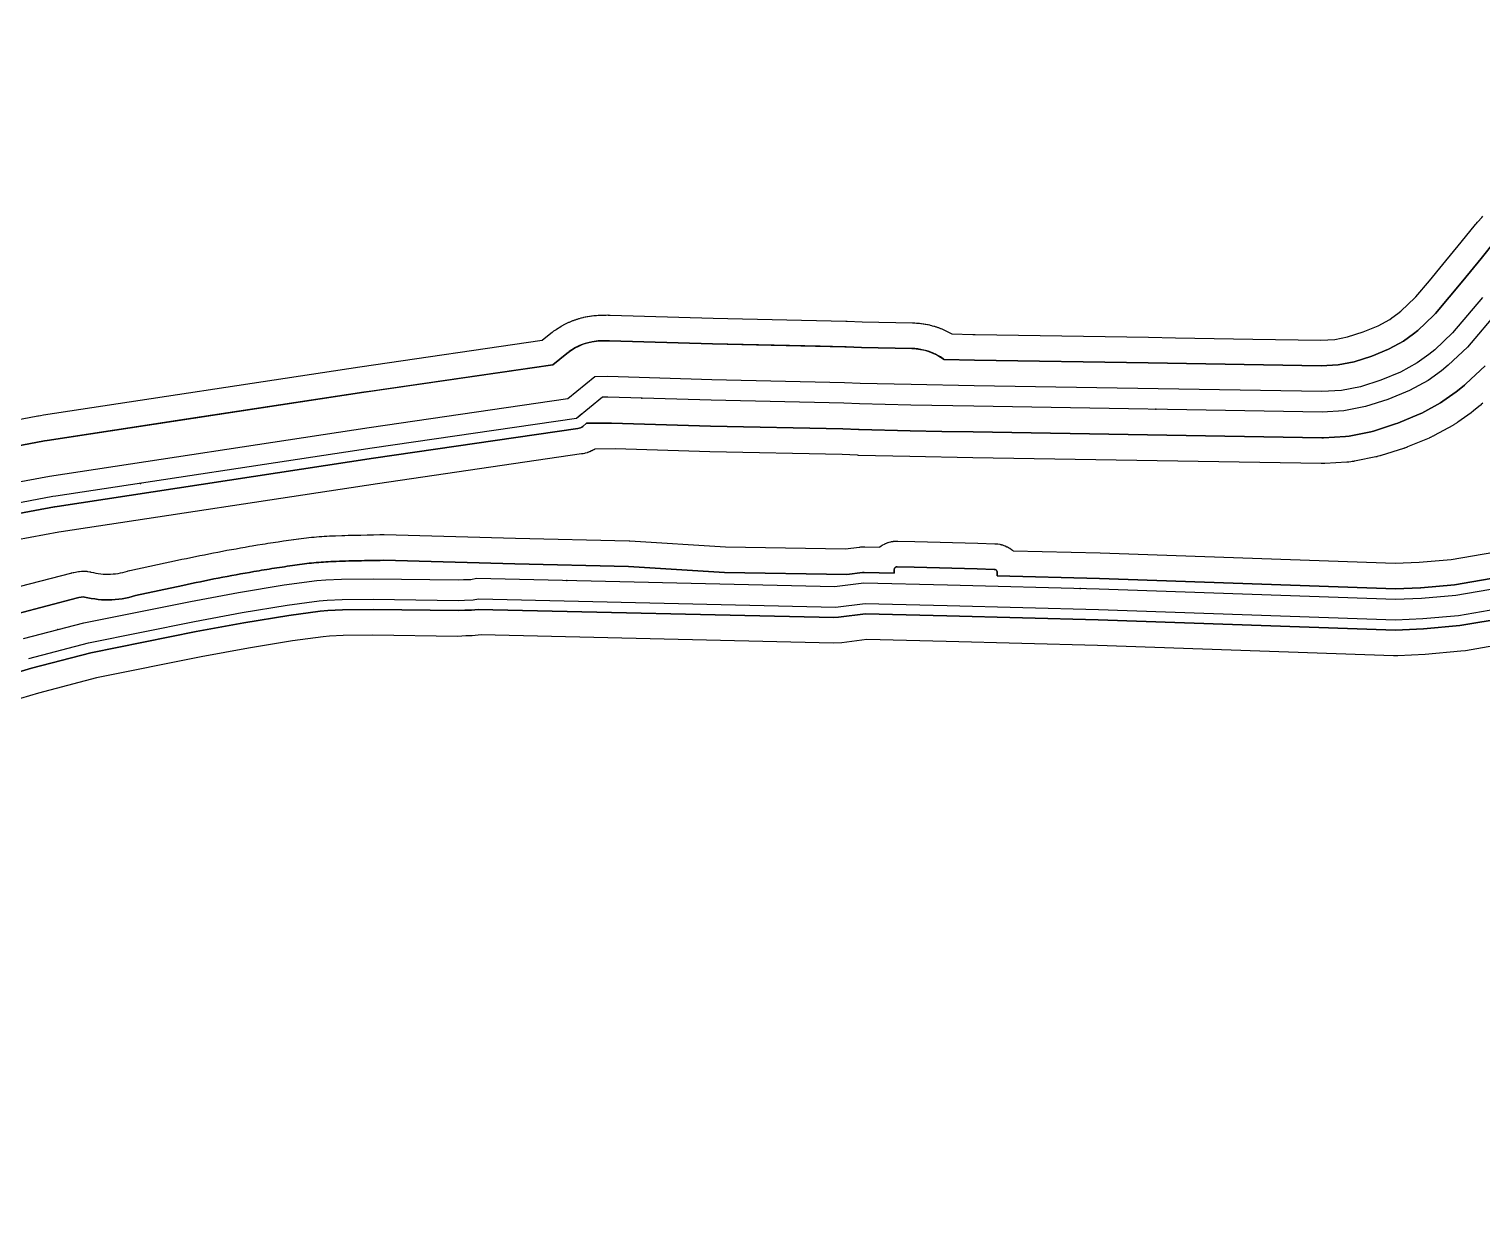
# Model space of a CAD drawing. Header units: inches. Extents: x 87989 to 118156, y 435697 to 451526.
# Drawn here: x 91759.9 to 92042.6, y 439311.9 to 439542.1 of the extents above; entities that cross this region are included whole.
import ezdxf

# ---------------------------------------------------------------- set-up
doc = ezdxf.new("R2010")
doc.units = ezdxf.units.IN
doc.header["$MEASUREMENT"] = 0
for name, color, linetype, true_color in [('As_waterkering_BWK', 7, 'Continuous', 0x7b8981), ('Beschermingszone_BWK', 7, 'Continuous', 0xcf890d), ('Grens_bebouwingsvrije_zone_BWK', 7, 'Continuous', 0x6789ae), ('Kernzone_BWK', 7, 'Continuous', 0xcb89af), ('Kunstwerken_BWK', 7, 'Continuous', 0xc78952), ('Referentiepunten_BWK', 7, 'Continuous', 0x178980)]:
    doc.layers.add(name, color=color, linetype=linetype, true_color=true_color)

msp = doc.modelspace()

# ---------------------------------------------------------------- linework, layer by layer
at = {"layer": 'As_waterkering_BWK'}
for points in [[(91938.6054, 439433.9063), (91968.0963, 439433.139), (92025.7673, 439431.1299), (92030.8275, 439431.3531), (92037.5248, 439431.9484), (92046.2313, 439433.4367), (92079.42, 439440.134), (92098.9115, 439444.2852), (92099.656, 439444.3714), (92179.9067, 439461.0254), (92181.4432, 439461.5072), (92194.8364, 439464.2442), (92245.8102, 439474.7366), (92316.8757, 439489.4706), (92373.0585, 439501.0792), (92426.1902, 439512.3902), (92484.3077, 439524.222), (92541.9787, 439536.5748), (92569.1054, 439542.12)], [(92045.7907, 439487.342), (92039.8155, 439480.2287), (92036.0481, 439476.6727), (92034.7062, 439475.5909), (92032.1053, 439473.739), (92028.4777, 439471.7438), (92024.289, 439470.0071), (92019.967, 439468.6299), (92015.7495, 439467.7841), (92011.5018, 439467.559), (91943.6869, 439468.6857), (91931.4476, 439468.9353)], [(91931.4476, 439468.9353), (91921.4878, 439469.1383), (91918.3961, 439469.2763), (91892.6066, 439469.8485), (91872.5025, 439470.4592), (91871.4436, 439470.4339), (91866.3624, 439466.3294), (91826.61, 439460.54), (91765.04, 439451.185), (91764.4909, 439451.1024), (91755.6537, 439449.4248), (91699.38, 439433.4), (91642.48, 439409.33), (91641.372, 439411.851), (91635.5268, 439411.3075), (91633.9615, 439410.338), (91631.127, 439408.0974), (91565.3318, 439349.77), (91563.8114, 439348.4222), (91540.0647, 439327.3708), (91548.6327, 439311.8642)], [(91758.7523, 439423.476), (91770.5352, 439426.5425), (91791.2605, 439430.7183), (91800.6412, 439432.4691), (91809.4973, 439433.9308), (91815.8605, 439434.7759), (91817.6224, 439434.9338), (91820.6756, 439435.0602), (91826.8082, 439435.1199), (91843.3473, 439434.8995), (91844.3947, 439434.9707), (91845.8471, 439435.0021), (91846.9548, 439435.2177), (91916.5929, 439433.5814), (91922.3316, 439434.3297), (91938.6054, 439433.9063)]]:
    msp.add_lwpolyline(points, dxfattribs=at)
at = {"layer": 'Beschermingszone_BWK'}
for points in [[(91756.1992, 439433.1445), (91768.0156, 439436.2188), (91768.0508, 439436.2305), (91768.1172, 439436.2461), (91768.1523, 439436.2539), (91768.4238, 439436.3164), (91768.457, 439436.3242), (91768.5254, 439436.3398), (91768.5605, 439436.3438), (91769.4688, 439436.5273), (91769.6328, 439436.5547), (91769.668, 439436.5586), (91770.0723, 439436.6094), (91770.2012, 439436.6211), (91770.3633, 439436.625), (91770.4785, 439436.6211), (91770.8848, 439436.6016), (91770.9336, 439436.6016), (91771.0977, 439436.5859), (91771.2578, 439436.5586), (91771.2891, 439436.5508), (91771.6875, 439436.4688), (91771.8164, 439436.4375), (91771.8867, 439436.418), (91771.9238, 439436.4063), (91772.3887, 439436.3047), (91772.8594, 439436.1992), (91773.3301, 439436.1328), (91773.8047, 439436.0664), (91774.2852, 439436.0352), (91774.7676, 439436.0039), (91775.248, 439436.0078), (91775.7305, 439436.0117), (91776.2109, 439436.0547), (91776.6953, 439436.0938), (91777.168, 439436.1719), (91777.6367, 439436.2461), (91778.1074, 439436.3594), (91778.5684, 439436.4688), (91779.0176, 439436.6133), (91779.1348, 439436.6484), (91779.373, 439436.7109), (91779.4922, 439436.7383), (91788.7207, 439438.7188), (91789.5957, 439438.9063), (91790.4727, 439439.0898), (91791.3516, 439439.2734), (91792.2246, 439439.4492), (91793.1016, 439439.6289), (91793.9824, 439439.8047), (91794.8594, 439439.9805), (91795.7383, 439440.1484), (91796.6152, 439440.3164), (91797.4941, 439440.4844), (91798.377, 439440.6523), (91799.2559, 439440.8125), (91800.1328, 439440.9727), (91801.0176, 439441.1289), (91801.9004, 439441.2852), (91802.7871, 439441.4375), (91803.2969, 439441.5234), (91804.3066, 439441.6914), (91805.3145, 439441.8594), (91805.8223, 439441.9375), (91806.3301, 439442.0195), (91806.8262, 439442.0977), (91807.334, 439442.1797), (91807.8418, 439442.2578), (91808.3438, 439442.332), (91809.3555, 439442.4844), (91809.8652, 439442.5625), (91810.3711, 439442.6367), (91810.8574, 439442.707), (91811.3203, 439442.7773), (91811.3574, 439442.7813), (91811.834, 439442.8477), (91812.3184, 439442.9141), (91812.3457, 439442.918), (91812.8223, 439442.9766), (91813.3008, 439443.0352), (91813.3379, 439443.0391), (91813.8203, 439443.0938), (91814.3125, 439443.1484), (91814.8145, 439443.1953), (91815.3145, 439443.2422), (91815.8066, 439443.2852), (91816.291, 439443.3242), (91816.3223, 439443.3281), (91816.8086, 439443.3633), (91817.3047, 439443.3984), (91817.8047, 439443.4258), (91818.293, 439443.4531), (91818.3242, 439443.4531), (91818.8262, 439443.4766), (91819.4688, 439443.5), (91820.7109, 439443.5352), (91821.3262, 439443.5547), (91821.9434, 439443.5703), (91823.1855, 439443.6055), (91824.4219, 439443.6328), (91825.6582, 439443.6602), (91826.8965, 439443.6797), (91828.1328, 439443.7031), (91828.7539, 439443.7109), (91828.7949, 439443.7109), (91828.9004, 439443.7109), (91828.9492, 439443.707), (91854.502, 439443.0469), (91876.627, 439442.4766), (91876.6699, 439442.4766), (91876.7578, 439442.4727), (91876.8008, 439442.4688), (91895.416, 439441.3398), (91918.7227, 439440.918), (91921.4258, 439441.2695), (91921.5234, 439441.2813), (91921.7168, 439441.3008), (91921.7793, 439441.3047), (91921.8145, 439441.3047), (91922.125, 439441.3242), (91922.2227, 439441.3242), (91922.416, 439441.3281), (91922.4492, 439441.3281), (91922.5137, 439441.3281), (91925.3301, 439441.2578), (91925.3945, 439441.3047), (91925.6582, 439441.4961), (91925.7324, 439441.5469), (91925.793, 439441.5859), (91925.8555, 439441.625), (91925.9336, 439441.6719), (91926.0039, 439441.7109), (91926.3086, 439441.875), (91926.3828, 439441.9141), (91926.5332, 439441.9805), (91926.5898, 439442.0039), (91926.957, 439442.1445), (91927.0508, 439442.1797), (91927.2207, 439442.2305), (91927.5352, 439442.3125), (91927.6758, 439442.3438), (91927.7559, 439442.3594), (91927.8398, 439442.3711), (91928.0059, 439442.3984), (91928.0781, 439442.4102), (91928.1914, 439442.4219), (91928.332, 439442.4375), (91928.377, 439442.4375), (91928.75, 439442.457), (91928.8691, 439442.4609), (91928.9375, 439442.457), (91932.2305, 439442.3672), (91944.5176, 439442.0195), (91947.8281, 439441.9297), (91947.8887, 439441.9258), (91948.0098, 439441.9219), (91948.0586, 439441.918), (91948.1699, 439441.9102), (91948.3105, 439441.8945), (91948.377, 439441.8867), (91948.7852, 439441.8203), (91948.8809, 439441.8047), (91948.9883, 439441.7813), (91949.0664, 439441.7617), (91949.1172, 439441.7461), (91949.1465, 439441.7383), (91949.3105, 439441.6914), (91949.4199, 439441.6602), (91949.5742, 439441.6094), (91949.7363, 439441.5469), (91949.8145, 439441.5156), (91950.1699, 439441.3516), (91950.2402, 439441.3203), (91950.3125, 439441.2813), (91950.3711, 439441.25), (91950.4043, 439441.2305), (91950.4824, 439441.1875), (91950.5215, 439441.168), (91950.6602, 439441.082), (91950.6914, 439441.0625), (91951.0195, 439440.8359), (91951.123, 439440.7578), (91951.1816, 439440.7109), (91951.248, 439440.6563), (91951.3164, 439440.6016), (91951.3438, 439440.5781), (91968.3086, 439440.1367), (92025.7344, 439438.1367), (92030.3672, 439438.3398), (92036.623, 439438.8945), (92044.9414, 439440.3164)], [(92045.8652, 439435.4023), (92037.2676, 439433.9336), (92030.7383, 439433.3516), (92030.6719, 439433.3477), (92025.7578, 439433.1328), (91968.1563, 439435.1367), (91948.2793, 439435.6563), (91948.2813, 439436.3555), (91948.2754, 439436.4102), (91948.2559, 439436.5117), (91948.2168, 439436.6094), (91948.1621, 439436.7031), (91948.1074, 439436.7656), (91948.043, 439436.8203), (91947.9727, 439436.8633), (91947.8984, 439436.8984), (91947.7969, 439436.9258), (91947.6953, 439436.9297), (91944.3809, 439437.0195), (91932.0898, 439437.3711), (91928.8008, 439437.4609), (91928.6973, 439437.4492), (91928.6406, 439437.4375), (91928.5781, 439437.418), (91928.5117, 439437.3906), (91928.4492, 439437.3516), (91928.3848, 439437.293), (91928.3438, 439437.2461), (91928.3008, 439437.1797), (91928.2734, 439437.125), (91928.248, 439437.0469), (91928.2305, 439436.9219), (91928.209, 439436.1758), (91922.3828, 439436.3281), (91922.0723, 439436.3125), (91919.002, 439435.9141), (91895.2188, 439436.3398), (91876.498, 439437.4805), (91854.373, 439438.0508), (91828.8203, 439438.7109), (91828.207, 439438.7031), (91827.5957, 439438.6914), (91826.9824, 439438.6836), (91826.3691, 439438.6719), (91825.7578, 439438.6602), (91825.1445, 439438.6484), (91824.5313, 439438.6328), (91823.9199, 439438.6211), (91823.3066, 439438.6055), (91822.6934, 439438.5898), (91822.082, 439438.5742), (91821.4688, 439438.5547), (91820.8574, 439438.5391), (91820.2441, 439438.5195), (91819.6328, 439438.5), (91819.0195, 439438.4805), (91818.5547, 439438.4609), (91818.0879, 439438.4336), (91817.6211, 439438.4062), (91817.1563, 439438.375), (91816.6914, 439438.3438), (91816.2246, 439438.3047), (91815.7598, 439438.2656), (91815.2969, 439438.2188), (91814.8301, 439438.1758), (91814.3672, 439438.1211), (91813.9023, 439438.0703), (91813.4395, 439438.0156), (91812.9766, 439437.957), (91812.5137, 439437.8945), (91812.0508, 439437.8281), (91811.5898, 439437.7617), (91811.0918, 439437.6875), (91810.5938, 439437.6133), (91810.0957, 439437.5391), (91809.5977, 439437.4648), (91809.0996, 439437.3906), (91808.6016, 439437.3125), (91808.1035, 439437.2383), (91807.6055, 439437.1602), (91807.1094, 439437.082), (91806.6113, 439437.0039), (91806.1133, 439436.9219), (91805.6172, 439436.8398), (91805.1191, 439436.7617), (91804.623, 439436.6758), (91804.127, 439436.5938), (91803.6309, 439436.5117), (91802.7617, 439436.3594), (91801.8926, 439436.207), (91801.0234, 439436.0508), (91800.1543, 439435.8906), (91799.2871, 439435.7344), (91798.4199, 439435.5703), (91797.5527, 439435.4062), (91796.6875, 439435.2383), (91795.8203, 439435.0703), (91794.9551, 439434.9023), (91794.0898, 439434.7305), (91793.2246, 439434.5508), (91792.3594, 439434.375), (91791.4961, 439434.1953), (91790.6328, 439434.0156), (91789.7695, 439433.8281), (91780.5391, 439431.8516), (91779.9102, 439431.6484), (91779.2695, 439431.4961), (91778.6211, 439431.3398), (91777.9648, 439431.2344), (91777.3047, 439431.1289), (91776.6367, 439431.0703), (91775.9688, 439431.0156), (91775.2969, 439431.0078), (91774.627, 439431), (91773.9551, 439431.0469), (91773.2871, 439431.0898), (91772.627, 439431.1836), (91771.9668, 439431.2773), (91771.3164, 439431.4219), (91770.6719, 439431.5625), (91770.4531, 439431.625), (91769.5469, 439431.4453), (91769.2754, 439431.3828), (91757.4668, 439428.3086)]]:
    msp.add_lwpolyline(points, dxfattribs=at)
for points in [[(91752.6699, 439465.1441, 0), (91761.5778, 439466.8347, 0), (91761.6638, 439466.8502, 0), (91762.0705, 439466.918, 0), (91762.6458, 439467.0049, 0), (91824.2554, 439476.3658, 0), (91859.7185, 439481.5307, 0), (91861.4153, 439482.901, 0), (91861.6676, 439483.0997, 0), (91861.7718, 439483.1794, 0), (91862.0031, 439483.3516, 0), (91862.1093, 439483.4286, 0), (91862.345, 439483.5947, 0), (91862.4532, 439483.6688, 0), (91862.6932, 439483.8287, 0), (91862.8033, 439483.9, 0), (91863.0475, 439484.0536, 0), (91863.1593, 439484.1219, 0), (91863.4326, 439484.2837, 0), (91863.5211, 439484.3344, 0), (91863.773, 439484.475, 0), (91863.8883, 439484.5373, 0), (91864.1438, 439484.6713, 0), (91864.2607, 439484.7306, 0), (91864.5196, 439484.8578, 0), (91864.638, 439484.914, 0), (91864.9001, 439485.0343, 0), (91865.02, 439485.0875, 0), (91865.2852, 439485.2009, 0), (91865.4064, 439485.2509, 0), (91865.6745, 439485.3573, 0), (91865.797, 439485.4041, 0), (91866.0739, 439485.5057, 0), (91866.1914, 439485.547, 0), (91866.4647, 439485.6392, 0), (91866.5895, 439485.6795, 0), (91866.8651, 439485.7645, 0), (91866.9909, 439485.8015, 0), (91867.2687, 439485.8793, 0), (91867.3954, 439485.913, 0), (91867.6751, 439485.9834, 0), (91867.8026, 439486.0138, 0), (91868.0841, 439486.0769, 0), (91868.2124, 439486.1039, 0), (91868.4954, 439486.1596, 0), (91868.6086, 439486.1805, 0), (91868.9087, 439486.2315, 0), (91869.0382, 439486.2518, 0), (91869.3238, 439486.2926, 0), (91869.4538, 439486.3094, 0), (91869.7403, 439486.3427, 0), (91869.8707, 439486.3561, 0), (91870.158, 439486.3819, 0), (91870.2887, 439486.3919, 0), (91870.5766, 439486.4101, 0), (91870.7075, 439486.4167, 0), (91871.0287, 439486.4284, 0), (91872.1506, 439486.4553, 0), (91872.473, 439486.4591, 0), (91872.5788, 439486.4586, 0), (91872.9506, 439486.4527, 0), (91893.0197, 439485.8433, 0), (91918.7787, 439485.2716, 0), (91919.0812, 439485.2615, 0), (91922.0074, 439485.131, 0), (91931.807, 439484.9311, 0), (91932.1331, 439484.9203, 0), (91932.2661, 439484.914, 0), (91932.5586, 439484.8964, 0), (91932.6914, 439484.8866, 0), (91932.9833, 439484.8611, 0), (91933.1158, 439484.8478, 0), (91933.4069, 439484.8146, 0), (91933.539, 439484.7977, 0), (91933.8291, 439484.7568, 0), (91933.9607, 439484.7364, 0), (91934.2685, 439484.6845, 0), (91934.3807, 439484.6638, 0), (91934.6682, 439484.6075, 0), (91934.7985, 439484.5802, 0), (91935.0844, 439484.5162, 0), (91935.214, 439484.4854, 0), (91935.4981, 439484.4138, 0), (91935.6268, 439484.3795, 0), (91935.9089, 439484.3004, 0), (91936.0367, 439484.2627, 0), (91936.3166, 439484.1761, 0), (91936.4433, 439484.1351, 0), (91936.7207, 439484.0411, 0), (91936.8363, 439484.0003, 0), (91937.1212, 439483.8953, 0), (91937.2455, 439483.8475, 0), (91937.3178, 439483.8186, 0), (91937.5176, 439483.7389, 0), (91937.6406, 439483.6878, 0), (91937.9097, 439483.5719, 0), (91938.0313, 439483.5176, 0), (91938.2973, 439483.3946, 0), (91938.4174, 439483.3371, 0), (91938.6799, 439483.2071, 0), (91938.7985, 439483.1464, 0), (91939.0575, 439483.0094, 0), (91939.1743, 439482.9456, 0), (91939.4609, 439482.7839, 0), (91943.5351, 439482.6926, 0), (91943.9457, 439482.6834, 0), (91977.7395, 439482.1219, 0), (91982.9335, 439482.0356, 0), (91998.0033, 439481.7852, 0), (92011.2475, 439481.5652, 0), (92013.9936, 439481.7107, 0), (92016.4541, 439482.2041, 0), (92019.4756, 439483.1669, 0), (92022.4048, 439484.3815, 0), (92024.6463, 439485.6143, 0), (92025.0552, 439485.9055, 0), (92026.2451, 439486.7527, 0), (92026.8363, 439487.2294, 0), (92029.6168, 439489.8537, 0), (92029.7311, 439489.9898, 0), (92032.3691, 439493.1303, 0), (92035.0075, 439496.2713, 0), (92038.5532, 439500.6049, 0), (92041.3635, 439504.0794, 0), (92041.4434, 439504.1755, 0), (92041.7467, 439504.5273, 0), (92041.8285, 439504.6197, 0), (92042.5608, 439505.4269, 0), (92042.7942, 439505.6674, 0)], [(92045.251, 439500.935, 0), (92042.4289, 439497.4459, 0), (92038.8574, 439493.0807, 0), (92033.5596, 439486.7738, 0), (92033.2594, 439486.4164, 0), (92030.1264, 439483.4593, 0), (92029.2666, 439482.7661, 0), (92027.3103, 439481.3732, 0), (92024.5737, 439479.868, 0), (92024.4176, 439479.8033, 0), (92021.1944, 439478.4669, 0), (92017.7088, 439477.3562, 0), (92014.6207, 439476.7369, 0), (92011.3386, 439476.563, 0), (91977.6564, 439477.1226, 0), (91943.8534, 439477.6842, 0), (91937.955, 439477.804, 0), (91937.7165, 439477.9742, 0), (91937.4735, 439478.1379, 0), (91937.2263, 439478.2951, 0), (91936.975, 439478.4457, 0), (91936.7197, 439478.5896, 0), (91936.4607, 439478.7266, 0), (91936.233, 439478.8396, 0), (91936.1982, 439478.8566, 0), (91935.6631, 439479.0955, 0), (91934.8423, 439479.3984, 0), (91934.8387, 439479.3996, 0), (91934.835, 439479.4007, 0), (91934.5623, 439479.4851, 0), (91934.5588, 439479.4862, 0), (91934.5553, 439479.4872, 0), (91934.2791, 439479.5646, 0), (91934.2755, 439479.5656, 0), (91933.4196, 439479.7571, 0), (91932.8401, 439479.8468, 0), (91932.549, 439479.88, 0), (91932.2585, 439479.9054, 0), (91932.2543, 439479.9057, 0), (91931.6718, 439479.933, 0), (91921.8475, 439480.1332, 0), (91918.8866, 439480.2654, 0), (91918.6401, 439480.2736, 0), (91913.8365, 439480.3802, 0), (91892.8914, 439480.8449, 0), (91872.8365, 439481.4541, 0), (91872.5025, 439481.4592, 0), (91872.2398, 439481.4561, 0), (91872.0006, 439481.4504, 0), (91871.1809, 439481.4308, 0), (91870.6048, 439481.4019, 0), (91869.4648, 439481.2544, 0), (91869.461, 439481.2538, 0), (91869.4572, 439481.2531, 0), (91868.6198, 439481.0653, 0), (91868.6168, 439481.0645, 0), (91868.6138, 439481.0636, 0), (91868.3391, 439480.9867, 0), (91868.0672, 439480.9029, 0), (91868.0634, 439480.9017, 0), (91868.0597, 439480.9004, 0), (91867.5225, 439480.7113, 0), (91867.5193, 439480.7101, 0), (91867.5161, 439480.7088, 0), (91866.986, 439480.4902, 0), (91866.7239, 439480.3699, 0), (91866.2095, 439480.1088, 0), (91865.4689, 439479.6699, 0), (91865.4653, 439479.6676, 0), (91865.4617, 439479.6652, 0), (91864.9895, 439479.3415, 0), (91864.7604, 439479.1709, 0), (91864.7581, 439479.1692, 0), (91864.7559, 439479.1674, 0), (91864.5314, 439478.9909, 0), (91861.7947, 439476.7803, 0), (91826.5489, 439471.647, 0), (91824.9912, 439471.4202, 0), (91790.403, 439466.1649, 0), (91763.3957, 439462.0614, 0), (91762.8546, 439461.98, 0), (91762.5101, 439461.9224, 0), (91753.6022, 439460.2318, 0)], [(91756.1152, 439447.4766, 0), (91764.8066, 439449.1289, 0), (91764.8633, 439449.1367, 0), (91765.3398, 439449.207, 0), (91826.9043, 439458.5625, 0), (91866.6504, 439464.3516, 0), (91866.9121, 439464.4063, 0), (91867.1641, 439464.4961, 0), (91867.4004, 439464.6211, 0), (91867.6191, 439464.7734, 0), (91868.3633, 439465.375, 0), (91873.2129, 439465.4336, 0), (91892.4746, 439464.8516, 0), (91918.2285, 439464.2773, 0), (91921.2656, 439464.1445, 0), (91921.3867, 439464.1406, 0), (91931.3457, 439463.9375, 0), (91937.4648, 439463.8125, 0), (91943.5938, 439463.6875, 0), (92011.418, 439462.5586, 0), (92011.7656, 439462.5664, 0), (92016.0137, 439462.793, 0), (92016.7324, 439462.8828, 0), (92020.9512, 439463.7266, 0), (92021.4844, 439463.8672, 0), (92025.8066, 439465.2422, 0), (92026.2031, 439465.3867, 0), (92030.3926, 439467.125, 0), (92030.8867, 439467.3633, 0), (92034.5156, 439469.3594, 0), (92035.0059, 439469.6641, 0), (92037.6055, 439471.5195, 0), (92037.8438, 439471.6992, 0), (92039.1855, 439472.7813, 0), (92039.4805, 439473.0352, 0), (92043.248, 439476.5938, 0)], [(92042.7695, 439469.2695, 0), (92042.4746, 439469.0117, 0), (92042.4375, 439468.9805, 0), (92042.3613, 439468.918, 0), (92042.3242, 439468.8867, 0), (92040.9824, 439467.8047, 0), (92040.9531, 439467.7813, 0), (92040.8945, 439467.7383, 0), (92040.8711, 439467.7187, 0), (92040.627, 439467.5352, 0), (92040.5977, 439467.5117, 0), (92040.5371, 439467.4648, 0), (92040.5059, 439467.4453, 0), (92037.9063, 439465.5937, 0), (92037.8457, 439465.5508, 0), (92037.7246, 439465.4688, 0), (92037.6641, 439465.4336, 0), (92037.1738, 439465.125, 0), (92037.1113, 439465.0859, 0), (92036.9785, 439465.0078, 0), (92036.9238, 439464.9766, 0), (92033.2969, 439462.9805, 0), (92033.2363, 439462.9492, 0), (92033.1152, 439462.8867, 0), (92033.0645, 439462.8633, 0), (92032.5586, 439462.6172, 0), (92032.4961, 439462.5898, 0), (92032.3711, 439462.5352, 0), (92032.3086, 439462.5078, 0), (92028.1191, 439460.7695, 0), (92028.0703, 439460.75, 0), (92027.9707, 439460.7109, 0), (92027.9219, 439460.6914, 0), (92027.5254, 439460.5469, 0), (92027.4746, 439460.5313, 0), (92027.373, 439460.4961, 0), (92027.3242, 439460.4805, 0), (92023.0039, 439459.1016, 0), (92022.9375, 439459.082, 0), (92022.8047, 439459.043, 0), (92022.748, 439459.0273, 0), (92022.2031, 439458.8867, 0), (92022.1348, 439458.8711, 0), (92022.002, 439458.8398, 0), (92021.9277, 439458.8242, 0), (92018.1035, 439458.0664, 0), (92017.7344, 439457.9844, 0), (92017.6836, 439457.9727, 0), (92017.5293, 439457.9492, 0), (92017.375, 439457.9297, 0), (92017.3184, 439457.9219, 0), (92017.0566, 439457.8906, 0), (92016.6992, 439457.8398, 0), (92016.6523, 439457.832, 0), (92016.5488, 439457.8203, 0), (92016.3691, 439457.8047, 0), (92016.3105, 439457.8008, 0), (92016.2793, 439457.7969, 0), (92012.0313, 439457.5742, 0), (92011.9883, 439457.5703, 0), (92011.9004, 439457.5664, 0), (92011.8574, 439457.5664, 0), (92011.5098, 439457.5586, 0), (92011.4668, 439457.5586, 0), (92011.3789, 439457.5586, 0), (92011.3359, 439457.5586, 0), (91943.502, 439458.6875, 0), (91931.2441, 439458.9375, 0), (91921.2539, 439459.1406, 0), (91921.0723, 439459.1484, 0), (91918.0625, 439459.2813, 0), (91892.3438, 439459.8516, 0), (91873.9863, 439460.4102, 0), (91869.9609, 439460.332, 0), (91869.8496, 439460.2656, 0), (91869.8027, 439460.2344, 0), (91869.7051, 439460.1836, 0), (91869.4668, 439460.0586, 0), (91869.4219, 439460.0352, 0), (91869.3164, 439459.9883, 0), (91869.0098, 439459.8516, 0), (91868.9668, 439459.8359, 0), (91868.8555, 439459.793, 0), (91868.6035, 439459.7031, 0), (91868.5605, 439459.6875, 0), (91868.4453, 439459.6484, 0), (91868.123, 439459.5586, 0), (91868.084, 439459.5469, 0), (91867.9609, 439459.5195, 0), (91867.7012, 439459.4609, 0), (91867.6641, 439459.4531, 0), (91867.6191, 439459.4453, 0), (91867.4531, 439459.4141, 0), (91867.3711, 439459.4023, 0), (91827.6406, 439453.6172, 0), (91766.0859, 439444.2617, 0), (91765.668, 439444.1992, 0), (91757.2676, 439442.6055, 0)], [(91753.3196, 439415.6121, 0), (91760.3595, 439417.6944, 0), (91771.8844, 439420.6937, 0), (91792.4034, 439424.8283, 0), (91801.6802, 439426.5594, 0), (91810.381, 439427.9955, 0), (91816.5237, 439428.8113, 0), (91818.0145, 439428.9449, 0), (91820.8289, 439429.0614, 0), (91826.7975, 439429.1195, 0), (91843.5107, 439428.9067, 0), (91844.663, 439428.9751, 0), (91845.9766, 439429.0035, 0), (91847.2286, 439429.1584, 0), (91916.4519, 439427.5831, 0), (91917.3686, 439427.6318, 0), (91922.6433, 439428.3195, 0), (91938.4493, 439427.9083, 0), (91967.9139, 439427.1419, 0), (92025.7951, 439425.1346, 0), (92031.2254, 439425.3678, 0), (92038.2959, 439426.0031, 0), (92047.3302, 439427.5389, 0)], [(92048.2459, 439422.624, 0), (92039.3782, 439421.1057, 0), (92038.4987, 439420.9916, 0), (92031.5569, 439420.3801, 0), (92026.2522, 439420.1406, 0), (92025.3843, 439420.1365, 0), (91967.7618, 439422.1442, 0), (91938.3193, 439422.91, 0), (91922.9031, 439423.3111, 0), (91918.0151, 439422.6737, 0), (91916.3345, 439422.5844, 0), (91847.8462, 439424.1937, 0), (91846.0845, 439424.0046, 0), (91844.8866, 439423.9788, 0), (91844.0931, 439423.9249, 0), (91843.2007, 439423.9005, 0), (91826.7885, 439424.1192, 0), (91820.9566, 439424.0624, 0), (91818.3413, 439423.9542, 0), (91817.0763, 439423.8408, 0), (91811.1175, 439423.0494, 0), (91802.5461, 439421.6346, 0), (91793.356, 439419.9194, 0), (91773.0087, 439415.8198, 0), (91761.6989, 439412.8764, 0), (91754.6803, 439410.8013, 0)]]:
    msp.add_polyline3d(points, dxfattribs=at)
at = {"layer": 'Grens_bebouwingsvrije_zone_BWK'}
for points in [[(92042.7112, 439489.895), (92036.9015, 439482.9787), (92033.416, 439479.6888), (92032.2887, 439478.78), (92029.9743, 439477.132), (92026.7426, 439475.3546), (92022.9133, 439473.7669), (92018.9635, 439472.5083), (92015.2478, 439471.7631), (92011.4291, 439471.5608), (91943.7608, 439472.6851), (91931.5291, 439472.9344), (91921.6177, 439473.1365), (91918.5297, 439473.2744), (91892.7117, 439473.8472), (91872.5155, 439474.4606), (91869.9883, 439474.4003), (91864.7014, 439470.1297), (91826.0213, 439464.4965), (91763.8201, 439455.0465), (91754.7311, 439453.3211)], [(91759.8238, 439419.6216), (91771.4346, 439422.6433), (91792.0225, 439426.7914), (91801.3339, 439428.5293), (91810.0864, 439429.9739), (91816.3026, 439430.7995), (91817.8838, 439430.9412), (91820.7778, 439431.061), (91826.801, 439431.1197), (91843.4564, 439430.8977), (91844.5736, 439430.9737), (91846.2756, 439431.0104), (91847.2939, 439431.2087), (91916.8057, 439429.5753), (91922.5394, 439430.3229), (91938.5014, 439429.9076), (91967.9747, 439429.1409), (92025.7859, 439427.1268), (92031.0929, 439427.3609), (92038.0397, 439427.9784), (92046.964, 439429.5039)]]:
    msp.add_lwpolyline(points, dxfattribs=at)
at = {"layer": 'Kernzone_BWK'}
msp.add_lwpolyline([(91753.6022, 439460.2318), (91762.5101, 439461.9224), (91762.8546, 439461.98), (91763.3957, 439462.0614), (91824.9912, 439471.4202), (91861.7947, 439476.7803), (91864.5314, 439478.9909, -0.16536244), (91871.1809, 439481.4308), (91872.2398, 439481.4561), (91872.5025, 439481.4592), (91872.8365, 439481.4541), (91892.8914, 439480.8449), (91918.6401, 439480.2736), (91918.8866, 439480.2654), (91921.8475, 439480.1332), (91931.6718, 439479.933, -0.1543688), (91937.955, 439477.804), (91943.8534, 439477.6842), (91977.6564, 439477.1226), (92011.3386, 439476.563), (92014.6207, 439476.7369), (92017.7088, 439477.3562), (92021.1944, 439478.4669), (92024.4176, 439479.8033), (92024.5737, 439479.868), (92027.3103, 439481.3732), (92029.2666, 439482.7661), (92030.1264, 439483.4593), (92033.2594, 439486.4164), (92033.5596, 439486.7738), (92038.8574, 439493.0807), (92042.4289, 439497.4459), (92045.251, 439500.935)], format="xyb", dxfattribs=at)
for points in [[(92043.2461, 439476.5938), (92039.4805, 439473.0352), (92039.1875, 439472.7813), (92037.8438, 439471.6992), (92037.6055, 439471.5195), (92035.0039, 439469.6641), (92034.5156, 439469.3594), (92030.8867, 439467.3633), (92030.3945, 439467.125), (92026.2031, 439465.3867), (92025.8086, 439465.2422), (92021.4844, 439463.8672), (92020.9492, 439463.7266), (92016.7344, 439462.8828), (92016.0156, 439462.793), (92011.7656, 439462.5664), (92011.418, 439462.5586), (91943.5938, 439463.6875), (91937.4648, 439463.8125), (91931.3438, 439463.9375), (91921.3867, 439464.1406), (91921.2656, 439464.1445), (91918.2305, 439464.2773), (91892.4766, 439464.8516), (91873.2109, 439465.4336), (91868.3633, 439465.375), (91867.6211, 439464.7734), (91867.4023, 439464.6211), (91867.1641, 439464.4961), (91866.9102, 439464.4063), (91866.6523, 439464.3516), (91826.9063, 439458.5625), (91765.3398, 439449.207), (91764.8633, 439449.1367), (91764.8086, 439449.1289), (91756.1133, 439447.4766)], [(91757.4688, 439428.3086), (91769.2773, 439431.3828), (91769.5469, 439431.4453), (91770.4531, 439431.625), (91770.6719, 439431.5625), (91771.3164, 439431.4219), (91771.9688, 439431.2773), (91772.625, 439431.1836), (91773.2891, 439431.0898), (91773.957, 439431.0469), (91774.625, 439431), (91775.2969, 439431.0078), (91775.9688, 439431.0156), (91776.6367, 439431.0703), (91777.3047, 439431.1289), (91777.9648, 439431.2344), (91778.6211, 439431.3398), (91779.2695, 439431.4961), (91779.9102, 439431.6484), (91780.5391, 439431.8516), (91789.7695, 439433.8281), (91790.6328, 439434.0156), (91791.4961, 439434.1953), (91792.3594, 439434.375), (91793.2266, 439434.5508), (91794.0898, 439434.7305), (91794.9531, 439434.9023), (91795.8203, 439435.0703), (91796.6875, 439435.2383), (91797.5547, 439435.4062), (91798.4219, 439435.5703), (91799.2852, 439435.7344), (91800.1563, 439435.8906), (91801.0234, 439436.0508), (91801.8906, 439436.207), (91802.7617, 439436.3594), (91803.6289, 439436.5117), (91804.125, 439436.5938), (91804.6211, 439436.6758), (91805.1211, 439436.7617), (91805.6172, 439436.8398), (91806.1133, 439436.9219), (91806.6094, 439437.0039), (91807.1094, 439437.082), (91807.6055, 439437.1602), (91808.1016, 439437.2383), (91808.6016, 439437.3125), (91809.0977, 439437.3906), (91809.5977, 439437.4648), (91810.0938, 439437.5391), (91810.5938, 439437.6133), (91811.0938, 439437.6875), (91811.5898, 439437.7617), (91812.0508, 439437.8281), (91812.5156, 439437.8945), (91812.9766, 439437.957), (91813.4375, 439438.0156), (91813.9023, 439438.0703), (91814.3672, 439438.1211), (91814.832, 439438.1758), (91815.2969, 439438.2188), (91815.7617, 439438.2656), (91816.2266, 439438.3047), (91816.6914, 439438.3438), (91817.1563, 439438.375), (91817.6211, 439438.4062), (91818.0898, 439438.4336), (91818.5547, 439438.4609), (91819.0195, 439438.4805), (91819.6328, 439438.5), (91820.2461, 439438.5195), (91820.8555, 439438.5391), (91821.4688, 439438.5547), (91822.082, 439438.5742), (91822.6953, 439438.5898), (91823.3086, 439438.6055), (91823.9219, 439438.6211), (91824.5313, 439438.6328), (91825.1445, 439438.6484), (91825.7578, 439438.6602), (91826.3711, 439438.6719), (91826.9805, 439438.6836), (91827.5938, 439438.6914), (91828.207, 439438.7031), (91828.8203, 439438.7109), (91854.3711, 439438.0508), (91876.4961, 439437.4805), (91895.2188, 439436.3398), (91919.0039, 439435.9141), (91922.0742, 439436.3125), (91922.3828, 439436.3281), (91928.2109, 439436.1758), (91928.2305, 439436.9219), (91928.25, 439437.0469), (91928.2734, 439437.125), (91928.3008, 439437.1797), (91928.3438, 439437.2461), (91928.3828, 439437.293), (91928.4492, 439437.3516), (91928.5117, 439437.3906), (91928.5781, 439437.418), (91928.6406, 439437.4375), (91928.6992, 439437.4492), (91928.8008, 439437.4609), (91932.0898, 439437.3711), (91944.3789, 439437.0195), (91947.6953, 439436.9297), (91947.7969, 439436.9258), (91947.8984, 439436.8984), (91947.9727, 439436.8633), (91948.043, 439436.8203), (91948.1094, 439436.7656), (91948.1602, 439436.7031), (91948.2188, 439436.6094), (91948.2539, 439436.5117), (91948.2773, 439436.4102), (91948.2813, 439436.3555), (91948.2813, 439435.6563), (91968.1563, 439435.1367), (92025.7578, 439433.1328), (92030.6719, 439433.3477), (92030.7383, 439433.3516), (92037.2656, 439433.9336), (92045.8633, 439435.4023)], [(92047.332, 439427.5391), (92038.2969, 439426.0039), (92031.2266, 439425.3672), (92025.7969, 439425.1328), (91967.9141, 439427.1406), (91938.4492, 439427.9102), (91922.6445, 439428.3203), (91917.3672, 439427.6328), (91916.4531, 439427.582), (91847.2305, 439429.1602), (91845.9766, 439429.0039), (91844.6641, 439428.9766), (91843.5117, 439428.9062), (91826.7969, 439429.1211), (91820.8281, 439429.0625), (91818.0156, 439428.9453), (91816.5234, 439428.8125), (91810.3828, 439427.9961), (91801.6797, 439426.5586), (91792.4023, 439424.8281), (91771.8828, 439420.6953), (91760.3594, 439417.6953), (91753.3203, 439415.6133)]]:
    msp.add_lwpolyline(points, dxfattribs=at)
at = {"layer": 'Kunstwerken_BWK'}
msp.add_lwpolyline([(91867.3467, 439467.1245), (91866.3624, 439466.3294), (91826.61, 439460.54), (91765.04, 439451.185), (91764.4909, 439451.1024), (91755.6537, 439449.4248), (91699.38, 439433.4), (91642.48, 439409.33), (91642.1899, 439409.99)], dxfattribs=at)
at = {"layer": 'Referentiepunten_BWK'}
for p in [(91879.1296, 439470.2579), (91979.1044, 439468.0973), (91781.5205, 439453.6891), (91864.5085, 439434.8052), (91964.4313, 439433.2344), (91765.4712, 439425.2246)]:
    msp.add_point(p, dxfattribs=at)

doc.saveas('drawing.dxf')
